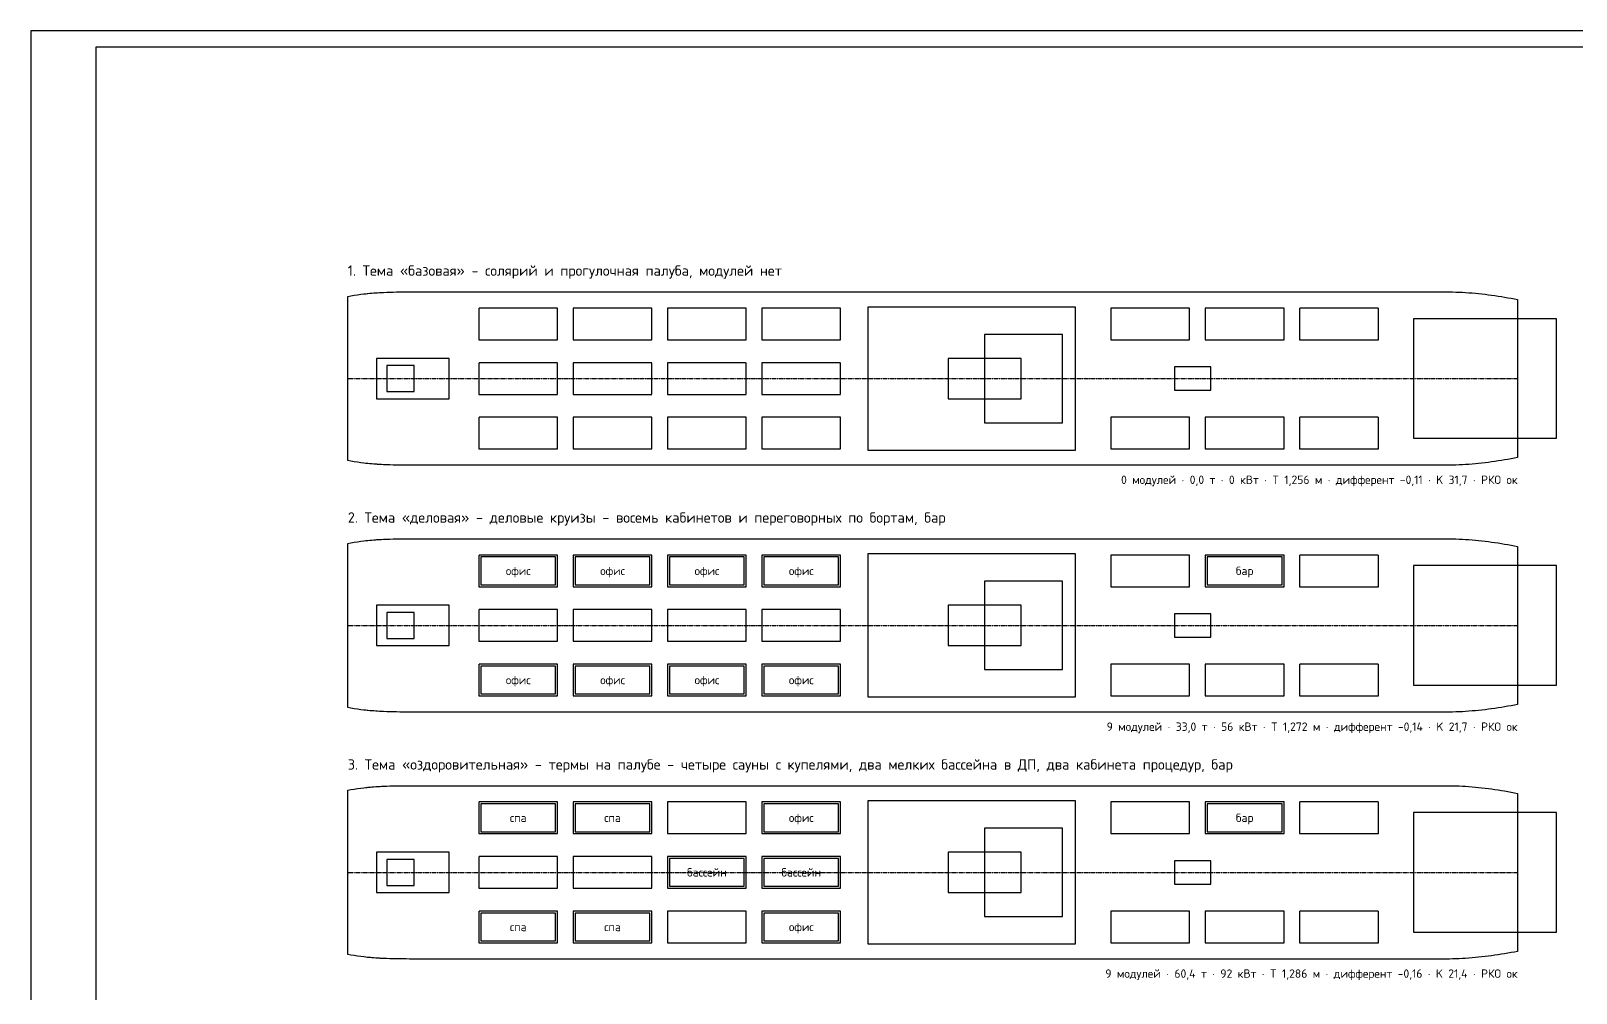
# Model space of a CAD drawing. Header units: millimetres. Extents: x -6375 to 203875, y -121750 to 26750.
# Drawn here: x -6375 to 112500, y -47291 to 26750 of the extents above; entities that cross this region are included whole.
import ezdxf
from ezdxf.enums import TextEntityAlignment as Align

# ---------------------------------------------------------------- set-up
doc = ezdxf.new("R2010")
doc.units = ezdxf.units.MM
doc.linetypes.add('CENTER', pattern=[5.08, 3.175, -0.635, 0.635, -0.635])
doc.linetypes.add('DASHED', pattern=[1.524, 1.27, -0.254])
for name, color, linetype in [('00_РАМКА', 7, 'Continuous'), ('02_ПАЛУБЫ', 4, 'Continuous'), ('05_ОБОРУДОВАНИЕ', 5, 'Continuous'), ('07_ОСИ', 2, 'CENTER'), ('08_ТЕКСТ', 7, 'Continuous'), ('30_СЛОТЫ', 3, 'DASHED'), ('40_ОФИС', 5, 'Continuous'), ('41_СПА', 1, 'Continuous'), ('42_БАССЕЙН', 4, 'Continuous'), ('46_БАР', 30, 'Continuous')]:
    doc.layers.add(name, color=color, linetype=linetype)
doc.styles.add('ГОСТ', font='isocpeur.ttf')

msp = doc.modelspace()

# ---------------------------------------------------------------- linework, layer by layer
at = {"layer": '00_РАМКА'}
for points in [[(-6375, -121750), (203875, -121750), (203875, 26750), (-6375, 26750)], [(-1375, -120500), (202625, -120500), (202625, 25500), (-1375, 25500)]]:
    msp.add_lwpolyline(points, close=True, dxfattribs=at)
at = {"layer": '02_ПАЛУБЫ'}
for points in [[(18000, 6317), (18250, 6365), (18500, 6408), (18750, 6446), (19000, 6481), (19250, 6511), (19400, 6528), (19500, 6539), (19550, 6544), (19700, 6558), (19750, 6563), (19850, 6571), (20000, 6583), (20150, 6595), (20250, 6601), (20300, 6605), (20450, 6614), (20500, 6617), (20600, 6622), (20750, 6630), (21000, 6640), (21250, 6649), (21500, 6655), (21750, 6660), (22000, 6663), (22250, 6665), (22500, 6666), (22750, 6667), (23000, 6667), (23250, 6667), (23500, 6667), (23750, 6667), (24000, 6667), (24500, 6667), (25000, 6667), (25500, 6667), (26000, 6667), (26500, 6667), (27000, 6667), (27500, 6667), (28000, 6667), (28500, 6667), (29000, 6667), (29500, 6667), (30000, 6667), (30500, 6667), (31000, 6667), (31500, 6667), (32000, 6667), (32500, 6667), (33000, 6667), (33500, 6667), (34000, 6667), (34500, 6667), (35000, 6667), (35500, 6667), (36000, 6667), (36500, 6667), (37000, 6667), (37500, 6667), (38000, 6667), (38500, 6667), (39000, 6667), (39500, 6667), (40000, 6667), (40500, 6667), (41000, 6667), (41500, 6667), (42000, 6667), (42500, 6667), (43000, 6667), (43500, 6667), (44000, 6667), (44500, 6667), (45000, 6667), (45500, 6667), (46000, 6667), (46500, 6667), (47000, 6667), (47500, 6667), (48000, 6667), (48500, 6667), (49000, 6667), (49500, 6667), (50000, 6667), (50500, 6667), (51000, 6667), (51500, 6667), (52000, 6667), (52500, 6667), (53000, 6667), (53500, 6667), (54000, 6667), (54500, 6667), (55000, 6667), (55500, 6667), (56000, 6667), (56500, 6667), (57000, 6667), (57400, 6667), (57500, 6667), (57550, 6667), (57700, 6667), (57850, 6667), (58000, 6667), (58150, 6667), (58300, 6667), (58450, 6667), (58500, 6667), (58600, 6667), (59000, 6667), (59500, 6667), (60000, 6667), (60500, 6667), (61000, 6667), (61500, 6667), (62000, 6667), (62500, 6667), (63000, 6667), (63500, 6667), (64000, 6667), (64500, 6667), (65000, 6667), (65500, 6667), (66000, 6667), (66500, 6667), (67000, 6667), (67500, 6667), (68000, 6667), (68500, 6667), (69000, 6667), (69500, 6667), (70000, 6667), (70500, 6667), (71000, 6667), (71500, 6667), (72000, 6667), (72500, 6667), (73000, 6667), (73400, 6667), (73500, 6667), (73550, 6667), (73700, 6667), (73850, 6667), (74000, 6667), (74150, 6667), (74300, 6667), (74450, 6667), (74500, 6667), (74600, 6667), (75000, 6667), (75500, 6667), (76000, 6667), (76500, 6667), (77000, 6667), (77500, 6667), (78000, 6667), (78500, 6667), (79000, 6667), (79500, 6667), (80000, 6667), (80500, 6667), (81000, 6667), (81500, 6667), (82000, 6667), (82500, 6667), (83000, 6667), (83500, 6667), (84000, 6667), (84500, 6667), (85000, 6667), (85500, 6667), (86000, 6667), (86500, 6667), (87000, 6667), (87500, 6667), (88000, 6667), (88500, 6667), (89000, 6667), (89500, 6667), (90000, 6667), (90500, 6667), (91000, 6667), (91500, 6667), (92000, 6667), (92500, 6667), (93000, 6667), (93500, 6667), (94000, 6667), (94500, 6667), (95000, 6667), (95500, 6667), (96000, 6667), (96500, 6667), (97000, 6667), (97500, 6667), (98000, 6667), (98500, 6667), (99000, 6667), (99500, 6667), (100000, 6667), (100500, 6667), (101000, 6667), (101250, 6667), (101500, 6667), (101750, 6667), (102000, 6667), (102250, 6667), (102500, 6667), (102750, 6667), (103000, 6664), (103250, 6658), (103500, 6648), (103750, 6636), (104000, 6621), (104250, 6603), (104500, 6583), (104750, 6561), (105000, 6537), (105250, 6510), (105500, 6481), (105750, 6450), (106000, 6417), (106250, 6382), (106500, 6345), (106750, 6306), (107000, 6265), (107250, 6222), (107500, 6177), (107750, 6129), (108000, 6080), (108000, -6080), (107750, -6129), (107500, -6177), (107250, -6222), (107000, -6265), (106750, -6306), (106500, -6345), (106250, -6382), (106000, -6417), (105750, -6450), (105500, -6481), (105250, -6510), (105000, -6537), (104750, -6561), (104500, -6583), (104250, -6603), (104000, -6621), (103750, -6636), (103500, -6648), (103250, -6658), (103000, -6664), (102750, -6667), (102500, -6667), (102250, -6667), (102000, -6667), (101750, -6667), (101500, -6667), (101250, -6667), (101000, -6667), (100500, -6667), (100000, -6667), (99500, -6667), (99000, -6667), (98500, -6667), (98000, -6667), (97500, -6667), (97000, -6667), (96500, -6667), (96000, -6667), (95500, -6667), (95000, -6667), (94500, -6667), (94000, -6667), (93500, -6667), (93000, -6667), (92500, -6667), (92000, -6667), (91500, -6667), (91000, -6667), (90500, -6667), (90000, -6667), (89500, -6667), (89000, -6667), (88500, -6667), (88000, -6667), (87500, -6667), (87000, -6667), (86500, -6667), (86000, -6667), (85500, -6667), (85000, -6667), (84500, -6667), (84000, -6667), (83500, -6667), (83000, -6667), (82500, -6667), (82000, -6667), (81500, -6667), (81000, -6667), (80500, -6667), (80000, -6667), (79500, -6667), (79000, -6667), (78500, -6667), (78000, -6667), (77500, -6667), (77000, -6667), (76500, -6667), (76000, -6667), (75500, -6667), (75000, -6667), (74600, -6667), (74500, -6667), (74450, -6667), (74300, -6667), (74150, -6667), (74000, -6667), (73850, -6667), (73700, -6667), (73550, -6667), (73500, -6667), (73400, -6667), (73000, -6667), (72500, -6667), (72000, -6667), (71500, -6667), (71000, -6667), (70500, -6667), (70000, -6667), (69500, -6667), (69000, -6667), (68500, -6667), (68000, -6667), (67500, -6667), (67000, -6667), (66500, -6667), (66000, -6667), (65500, -6667), (65000, -6667), (64500, -6667), (64000, -6667), (63500, -6667), (63000, -6667), (62500, -6667), (62000, -6667), (61500, -6667), (61000, -6667), (60500, -6667), (60000, -6667), (59500, -6667), (59000, -6667), (58600, -6667), (58500, -6667), (58450, -6667), (58300, -6667), (58150, -6667), (58000, -6667), (57850, -6667), (57700, -6667), (57550, -6667), (57500, -6667), (57400, -6667), (57000, -6667), (56500, -6667), (56000, -6667), (55500, -6667), (55000, -6667), (54500, -6667), (54000, -6667), (53500, -6667), (53000, -6667), (52500, -6667), (52000, -6667), (51500, -6667), (51000, -6667), (50500, -6667), (50000, -6667), (49500, -6667), (49000, -6667), (48500, -6667), (48000, -6667), (47500, -6667), (47000, -6667), (46500, -6667), (46000, -6667), (45500, -6667), (45000, -6667), (44500, -6667), (44000, -6667), (43500, -6667), (43000, -6667), (42500, -6667), (42000, -6667), (41500, -6667), (41000, -6667), (40500, -6667), (40000, -6667), (39500, -6667), (39000, -6667), (38500, -6667), (38000, -6667), (37500, -6667), (37000, -6667), (36500, -6667), (36000, -6667), (35500, -6667), (35000, -6667), (34500, -6667), (34000, -6667), (33500, -6667), (33000, -6667), (32500, -6667), (32000, -6667), (31500, -6667), (31000, -6667), (30500, -6667), (30000, -6667), (29500, -6667), (29000, -6667), (28500, -6667), (28000, -6667), (27500, -6667), (27000, -6667), (26500, -6667), (26000, -6667), (25500, -6667), (25000, -6667), (24500, -6667), (24000, -6667), (23750, -6667), (23500, -6667), (23250, -6667), (23000, -6667), (22750, -6667), (22500, -6666), (22250, -6665), (22000, -6663), (21750, -6660), (21500, -6655), (21250, -6649), (21000, -6640), (20750, -6630), (20600, -6622), (20500, -6617), (20450, -6614), (20300, -6605), (20250, -6601), (20150, -6595), (20000, -6583), (19850, -6571), (19750, -6563), (19700, -6558), (19550, -6544), (19500, -6539), (19400, -6528), (19250, -6511), (19000, -6481), (18750, -6446), (18500, -6408), (18250, -6365), (18000, -6317)], [(18000, -12683), (18250, -12635), (18500, -12592), (18750, -12554), (19000, -12519), (19250, -12489), (19400, -12472), (19500, -12461), (19550, -12456), (19700, -12442), (19750, -12437), (19850, -12429), (20000, -12417), (20150, -12405), (20250, -12399), (20300, -12395), (20450, -12386), (20500, -12383), (20600, -12378), (20750, -12370), (21000, -12360), (21250, -12351), (21500, -12345), (21750, -12340), (22000, -12337), (22250, -12335), (22500, -12334), (22750, -12333), (23000, -12333), (23250, -12333), (23500, -12333), (23750, -12333), (24000, -12333), (24500, -12333), (25000, -12333), (25500, -12333), (26000, -12333), (26500, -12333), (27000, -12333), (27500, -12333), (28000, -12333), (28500, -12333), (29000, -12333), (29500, -12333), (30000, -12333), (30500, -12333), (31000, -12333), (31500, -12333), (32000, -12333), (32500, -12333), (33000, -12333), (33500, -12333), (34000, -12333), (34500, -12333), (35000, -12333), (35500, -12333), (36000, -12333), (36500, -12333), (37000, -12333), (37500, -12333), (38000, -12333), (38500, -12333), (39000, -12333), (39500, -12333), (40000, -12333), (40500, -12333), (41000, -12333), (41500, -12333), (42000, -12333), (42500, -12333), (43000, -12333), (43500, -12333), (44000, -12333), (44500, -12333), (45000, -12333), (45500, -12333), (46000, -12333), (46500, -12333), (47000, -12333), (47500, -12333), (48000, -12333), (48500, -12333), (49000, -12333), (49500, -12333), (50000, -12333), (50500, -12333), (51000, -12333), (51500, -12333), (52000, -12333), (52500, -12333), (53000, -12333), (53500, -12333), (54000, -12333), (54500, -12333), (55000, -12333), (55500, -12333), (56000, -12333), (56500, -12333), (57000, -12333), (57400, -12333), (57500, -12333), (57550, -12333), (57700, -12333), (57850, -12333), (58000, -12333), (58150, -12333), (58300, -12333), (58450, -12333), (58500, -12333), (58600, -12333), (59000, -12333), (59500, -12333), (60000, -12333), (60500, -12333), (61000, -12333), (61500, -12333), (62000, -12333), (62500, -12333), (63000, -12333), (63500, -12333), (64000, -12333), (64500, -12333), (65000, -12333), (65500, -12333), (66000, -12333), (66500, -12333), (67000, -12333), (67500, -12333), (68000, -12333), (68500, -12333), (69000, -12333), (69500, -12333), (70000, -12333), (70500, -12333), (71000, -12333), (71500, -12333), (72000, -12333), (72500, -12333), (73000, -12333), (73400, -12333), (73500, -12333), (73550, -12333), (73700, -12333), (73850, -12333), (74000, -12333), (74150, -12333), (74300, -12333), (74450, -12333), (74500, -12333), (74600, -12333), (75000, -12333), (75500, -12333), (76000, -12333), (76500, -12333), (77000, -12333), (77500, -12333), (78000, -12333), (78500, -12333), (79000, -12333), (79500, -12333), (80000, -12333), (80500, -12333), (81000, -12333), (81500, -12333), (82000, -12333), (82500, -12333), (83000, -12333), (83500, -12333), (84000, -12333), (84500, -12333), (85000, -12333), (85500, -12333), (86000, -12333), (86500, -12333), (87000, -12333), (87500, -12333), (88000, -12333), (88500, -12333), (89000, -12333), (89500, -12333), (90000, -12333), (90500, -12333), (91000, -12333), (91500, -12333), (92000, -12333), (92500, -12333), (93000, -12333), (93500, -12333), (94000, -12333), (94500, -12333), (95000, -12333), (95500, -12333), (96000, -12333), (96500, -12333), (97000, -12333), (97500, -12333), (98000, -12333), (98500, -12333), (99000, -12333), (99500, -12333), (100000, -12333), (100500, -12333), (101000, -12333), (101250, -12333), (101500, -12333), (101750, -12333), (102000, -12333), (102250, -12333), (102500, -12333), (102750, -12333), (103000, -12336), (103250, -12342), (103500, -12352), (103750, -12364), (104000, -12379), (104250, -12397), (104500, -12417), (104750, -12439), (105000, -12463), (105250, -12490), (105500, -12519), (105750, -12550), (106000, -12583), (106250, -12618), (106500, -12655), (106750, -12694), (107000, -12735), (107250, -12778), (107500, -12823), (107750, -12871), (108000, -12920), (108000, -25080), (107750, -25129), (107500, -25177), (107250, -25222), (107000, -25265), (106750, -25306), (106500, -25345), (106250, -25382), (106000, -25417), (105750, -25450), (105500, -25481), (105250, -25510), (105000, -25537), (104750, -25561), (104500, -25583), (104250, -25603), (104000, -25621), (103750, -25636), (103500, -25648), (103250, -25658), (103000, -25664), (102750, -25667), (102500, -25667), (102250, -25667), (102000, -25667), (101750, -25667), (101500, -25667), (101250, -25667), (101000, -25667), (100500, -25667), (100000, -25667), (99500, -25667), (99000, -25667), (98500, -25667), (98000, -25667), (97500, -25667), (97000, -25667), (96500, -25667), (96000, -25667), (95500, -25667), (95000, -25667), (94500, -25667), (94000, -25667), (93500, -25667), (93000, -25667), (92500, -25667), (92000, -25667), (91500, -25667), (91000, -25667), (90500, -25667), (90000, -25667), (89500, -25667), (89000, -25667), (88500, -25667), (88000, -25667), (87500, -25667), (87000, -25667), (86500, -25667), (86000, -25667), (85500, -25667), (85000, -25667), (84500, -25667), (84000, -25667), (83500, -25667), (83000, -25667), (82500, -25667), (82000, -25667), (81500, -25667), (81000, -25667), (80500, -25667), (80000, -25667), (79500, -25667), (79000, -25667), (78500, -25667), (78000, -25667), (77500, -25667), (77000, -25667), (76500, -25667), (76000, -25667), (75500, -25667), (75000, -25667), (74600, -25667), (74500, -25667), (74450, -25667), (74300, -25667), (74150, -25667), (74000, -25667), (73850, -25667), (73700, -25667), (73550, -25667), (73500, -25667), (73400, -25667), (73000, -25667), (72500, -25667), (72000, -25667), (71500, -25667), (71000, -25667), (70500, -25667), (70000, -25667), (69500, -25667), (69000, -25667), (68500, -25667), (68000, -25667), (67500, -25667), (67000, -25667), (66500, -25667), (66000, -25667), (65500, -25667), (65000, -25667), (64500, -25667), (64000, -25667), (63500, -25667), (63000, -25667), (62500, -25667), (62000, -25667), (61500, -25667), (61000, -25667), (60500, -25667), (60000, -25667), (59500, -25667), (59000, -25667), (58600, -25667), (58500, -25667), (58450, -25667), (58300, -25667), (58150, -25667), (58000, -25667), (57850, -25667), (57700, -25667), (57550, -25667), (57500, -25667), (57400, -25667), (57000, -25667), (56500, -25667), (56000, -25667), (55500, -25667), (55000, -25667), (54500, -25667), (54000, -25667), (53500, -25667), (53000, -25667), (52500, -25667), (52000, -25667), (51500, -25667), (51000, -25667), (50500, -25667), (50000, -25667), (49500, -25667), (49000, -25667), (48500, -25667), (48000, -25667), (47500, -25667), (47000, -25667), (46500, -25667), (46000, -25667), (45500, -25667), (45000, -25667), (44500, -25667), (44000, -25667), (43500, -25667), (43000, -25667), (42500, -25667), (42000, -25667), (41500, -25667), (41000, -25667), (40500, -25667), (40000, -25667), (39500, -25667), (39000, -25667), (38500, -25667), (38000, -25667), (37500, -25667), (37000, -25667), (36500, -25667), (36000, -25667), (35500, -25667), (35000, -25667), (34500, -25667), (34000, -25667), (33500, -25667), (33000, -25667), (32500, -25667), (32000, -25667), (31500, -25667), (31000, -25667), (30500, -25667), (30000, -25667), (29500, -25667), (29000, -25667), (28500, -25667), (28000, -25667), (27500, -25667), (27000, -25667), (26500, -25667), (26000, -25667), (25500, -25667), (25000, -25667), (24500, -25667), (24000, -25667), (23750, -25667), (23500, -25667), (23250, -25667), (23000, -25667), (22750, -25667), (22500, -25666), (22250, -25665), (22000, -25663), (21750, -25660), (21500, -25655), (21250, -25649), (21000, -25640), (20750, -25630), (20600, -25622), (20500, -25617), (20450, -25614), (20300, -25605), (20250, -25601), (20150, -25595), (20000, -25583), (19850, -25571), (19750, -25563), (19700, -25558), (19550, -25544), (19500, -25539), (19400, -25528), (19250, -25511), (19000, -25481), (18750, -25446), (18500, -25408), (18250, -25365), (18000, -25317)], [(18000, -31683), (18250, -31635), (18500, -31592), (18750, -31554), (19000, -31519), (19250, -31489), (19400, -31472), (19500, -31461), (19550, -31456), (19700, -31442), (19750, -31437), (19850, -31429), (20000, -31417), (20150, -31405), (20250, -31399), (20300, -31395), (20450, -31386), (20500, -31383), (20600, -31378), (20750, -31370), (21000, -31360), (21250, -31351), (21500, -31345), (21750, -31340), (22000, -31337), (22250, -31335), (22500, -31334), (22750, -31333), (23000, -31333), (23250, -31333), (23500, -31333), (23750, -31333), (24000, -31333), (24500, -31333), (25000, -31333), (25500, -31333), (26000, -31333), (26500, -31333), (27000, -31333), (27500, -31333), (28000, -31333), (28500, -31333), (29000, -31333), (29500, -31333), (30000, -31333), (30500, -31333), (31000, -31333), (31500, -31333), (32000, -31333), (32500, -31333), (33000, -31333), (33500, -31333), (34000, -31333), (34500, -31333), (35000, -31333), (35500, -31333), (36000, -31333), (36500, -31333), (37000, -31333), (37500, -31333), (38000, -31333), (38500, -31333), (39000, -31333), (39500, -31333), (40000, -31333), (40500, -31333), (41000, -31333), (41500, -31333), (42000, -31333), (42500, -31333), (43000, -31333), (43500, -31333), (44000, -31333), (44500, -31333), (45000, -31333), (45500, -31333), (46000, -31333), (46500, -31333), (47000, -31333), (47500, -31333), (48000, -31333), (48500, -31333), (49000, -31333), (49500, -31333), (50000, -31333), (50500, -31333), (51000, -31333), (51500, -31333), (52000, -31333), (52500, -31333), (53000, -31333), (53500, -31333), (54000, -31333), (54500, -31333), (55000, -31333), (55500, -31333), (56000, -31333), (56500, -31333), (57000, -31333), (57400, -31333), (57500, -31333), (57550, -31333), (57700, -31333), (57850, -31333), (58000, -31333), (58150, -31333), (58300, -31333), (58450, -31333), (58500, -31333), (58600, -31333), (59000, -31333), (59500, -31333), (60000, -31333), (60500, -31333), (61000, -31333), (61500, -31333), (62000, -31333), (62500, -31333), (63000, -31333), (63500, -31333), (64000, -31333), (64500, -31333), (65000, -31333), (65500, -31333), (66000, -31333), (66500, -31333), (67000, -31333), (67500, -31333), (68000, -31333), (68500, -31333), (69000, -31333), (69500, -31333), (70000, -31333), (70500, -31333), (71000, -31333), (71500, -31333), (72000, -31333), (72500, -31333), (73000, -31333), (73400, -31333), (73500, -31333), (73550, -31333), (73700, -31333), (73850, -31333), (74000, -31333), (74150, -31333), (74300, -31333), (74450, -31333), (74500, -31333), (74600, -31333), (75000, -31333), (75500, -31333), (76000, -31333), (76500, -31333), (77000, -31333), (77500, -31333), (78000, -31333), (78500, -31333), (79000, -31333), (79500, -31333), (80000, -31333), (80500, -31333), (81000, -31333), (81500, -31333), (82000, -31333), (82500, -31333), (83000, -31333), (83500, -31333), (84000, -31333), (84500, -31333), (85000, -31333), (85500, -31333), (86000, -31333), (86500, -31333), (87000, -31333), (87500, -31333), (88000, -31333), (88500, -31333), (89000, -31333), (89500, -31333), (90000, -31333), (90500, -31333), (91000, -31333), (91500, -31333), (92000, -31333), (92500, -31333), (93000, -31333), (93500, -31333), (94000, -31333), (94500, -31333), (95000, -31333), (95500, -31333), (96000, -31333), (96500, -31333), (97000, -31333), (97500, -31333), (98000, -31333), (98500, -31333), (99000, -31333), (99500, -31333), (100000, -31333), (100500, -31333), (101000, -31333), (101250, -31333), (101500, -31333), (101750, -31333), (102000, -31333), (102250, -31333), (102500, -31333), (102750, -31333), (103000, -31336), (103250, -31342), (103500, -31352), (103750, -31364), (104000, -31379), (104250, -31397), (104500, -31417), (104750, -31439), (105000, -31463), (105250, -31490), (105500, -31519), (105750, -31550), (106000, -31583), (106250, -31618), (106500, -31655), (106750, -31694), (107000, -31735), (107250, -31778), (107500, -31823), (107750, -31871), (108000, -31920), (108000, -44080), (107750, -44129), (107500, -44177), (107250, -44222), (107000, -44265), (106750, -44306), (106500, -44345), (106250, -44382), (106000, -44417), (105750, -44450), (105500, -44481), (105250, -44510), (105000, -44537), (104750, -44561), (104500, -44583), (104250, -44603), (104000, -44621), (103750, -44636), (103500, -44648), (103250, -44658), (103000, -44664), (102750, -44667), (102500, -44667), (102250, -44667), (102000, -44667), (101750, -44667), (101500, -44667), (101250, -44667), (101000, -44667), (100500, -44667), (100000, -44667), (99500, -44667), (99000, -44667), (98500, -44667), (98000, -44667), (97500, -44667), (97000, -44667), (96500, -44667), (96000, -44667), (95500, -44667), (95000, -44667), (94500, -44667), (94000, -44667), (93500, -44667), (93000, -44667), (92500, -44667), (92000, -44667), (91500, -44667), (91000, -44667), (90500, -44667), (90000, -44667), (89500, -44667), (89000, -44667), (88500, -44667), (88000, -44667), (87500, -44667), (87000, -44667), (86500, -44667), (86000, -44667), (85500, -44667), (85000, -44667), (84500, -44667), (84000, -44667), (83500, -44667), (83000, -44667), (82500, -44667), (82000, -44667), (81500, -44667), (81000, -44667), (80500, -44667), (80000, -44667), (79500, -44667), (79000, -44667), (78500, -44667), (78000, -44667), (77500, -44667), (77000, -44667), (76500, -44667), (76000, -44667), (75500, -44667), (75000, -44667), (74600, -44667), (74500, -44667), (74450, -44667), (74300, -44667), (74150, -44667), (74000, -44667), (73850, -44667), (73700, -44667), (73550, -44667), (73500, -44667), (73400, -44667), (73000, -44667), (72500, -44667), (72000, -44667), (71500, -44667), (71000, -44667), (70500, -44667), (70000, -44667), (69500, -44667), (69000, -44667), (68500, -44667), (68000, -44667), (67500, -44667), (67000, -44667), (66500, -44667), (66000, -44667), (65500, -44667), (65000, -44667), (64500, -44667), (64000, -44667), (63500, -44667), (63000, -44667), (62500, -44667), (62000, -44667), (61500, -44667), (61000, -44667), (60500, -44667), (60000, -44667), (59500, -44667), (59000, -44667), (58600, -44667), (58500, -44667), (58450, -44667), (58300, -44667), (58150, -44667), (58000, -44667), (57850, -44667), (57700, -44667), (57550, -44667), (57500, -44667), (57400, -44667), (57000, -44667), (56500, -44667), (56000, -44667), (55500, -44667), (55000, -44667), (54500, -44667), (54000, -44667), (53500, -44667), (53000, -44667), (52500, -44667), (52000, -44667), (51500, -44667), (51000, -44667), (50500, -44667), (50000, -44667), (49500, -44667), (49000, -44667), (48500, -44667), (48000, -44667), (47500, -44667), (47000, -44667), (46500, -44667), (46000, -44667), (45500, -44667), (45000, -44667), (44500, -44667), (44000, -44667), (43500, -44667), (43000, -44667), (42500, -44667), (42000, -44667), (41500, -44667), (41000, -44667), (40500, -44667), (40000, -44667), (39500, -44667), (39000, -44667), (38500, -44667), (38000, -44667), (37500, -44667), (37000, -44667), (36500, -44667), (36000, -44667), (35500, -44667), (35000, -44667), (34500, -44667), (34000, -44667), (33500, -44667), (33000, -44667), (32500, -44667), (32000, -44667), (31500, -44667), (31000, -44667), (30500, -44667), (30000, -44667), (29500, -44667), (29000, -44667), (28500, -44667), (28000, -44667), (27500, -44667), (27000, -44667), (26500, -44667), (26000, -44667), (25500, -44667), (25000, -44667), (24500, -44667), (24000, -44667), (23750, -44667), (23500, -44667), (23250, -44667), (23000, -44667), (22750, -44667), (22500, -44666), (22250, -44665), (22000, -44663), (21750, -44660), (21500, -44655), (21250, -44649), (21000, -44640), (20750, -44630), (20600, -44622), (20500, -44617), (20450, -44614), (20300, -44605), (20250, -44601), (20150, -44595), (20000, -44583), (19850, -44571), (19750, -44563), (19700, -44558), (19550, -44544), (19500, -44539), (19400, -44528), (19250, -44511), (19000, -44481), (18750, -44446), (18500, -44408), (18250, -44365), (18000, -44317)]]:
    msp.add_lwpolyline(points, close=True, dxfattribs=at)
at = {"layer": '05_ОБОРУДОВАНИЕ'}
for points in [[(58000, -5500), (74000, -5500), (74000, 5500), (58000, 5500)], [(100000, -4600), (111000, -4600), (111000, 4600), (100000, 4600)], [(67000, -3400), (73000, -3400), (73000, 3400), (67000, 3400)], [(20200, -1550), (25800, -1550), (25800, 1550), (20200, 1550)], [(64200, -1550), (69800, -1550), (69800, 1550), (64200, 1550)], [(21000, -1000), (23100, -1000), (23100, 1000), (21000, 1000)], [(81600, -900), (84400, -900), (84400, 900), (81600, 900)], [(58000, -24500), (74000, -24500), (74000, -13500), (58000, -13500)], [(100000, -23600), (111000, -23600), (111000, -14400), (100000, -14400)], [(67000, -22400), (73000, -22400), (73000, -15600), (67000, -15600)], [(20200, -20550), (25800, -20550), (25800, -17450), (20200, -17450)], [(64200, -20550), (69800, -20550), (69800, -17450), (64200, -17450)], [(21000, -20000), (23100, -20000), (23100, -18000), (21000, -18000)], [(81600, -19900), (84400, -19900), (84400, -18100), (81600, -18100)], [(58000, -43500), (74000, -43500), (74000, -32500), (58000, -32500)], [(100000, -42600), (111000, -42600), (111000, -33400), (100000, -33400)], [(67000, -41400), (73000, -41400), (73000, -34600), (67000, -34600)], [(20200, -39550), (25800, -39550), (25800, -36450), (20200, -36450)], [(64200, -39550), (69800, -39550), (69800, -36450), (64200, -36450)], [(21000, -39000), (23100, -39000), (23100, -37000), (21000, -37000)], [(81600, -38900), (84400, -38900), (84400, -37100), (81600, -37100)]]:
    msp.add_lwpolyline(points, close=True, dxfattribs=at)
at = {"layer": '07_ОСИ'}
for p, q in [((18000, 0), (108000, 0)), ((18000, -19000), (108000, -19000)), ((18000, -38000), (108000, -38000))]:
    msp.add_line(p, q, dxfattribs=at)
at = {"layer": '30_СЛОТЫ'}
for points in [[(28084, 2981), (34142, 2981), (34142, 5419), (28084, 5419)], [(35342, 2981), (41400, 2981), (41400, 5419), (35342, 5419)], [(42600, 2981), (48658, 2981), (48658, 5419), (42600, 5419)], [(49858, 2981), (55916, 2981), (55916, 5419), (49858, 5419)], [(76713, 2981), (82771, 2981), (82771, 5419), (76713, 5419)], [(83971, 2981), (90029, 2981), (90029, 5419), (83971, 5419)], [(91229, 2981), (97287, 2981), (97287, 5419), (91229, 5419)], [(28084, -1219), (34142, -1219), (34142, 1219), (28084, 1219)], [(35342, -1219), (41400, -1219), (41400, 1219), (35342, 1219)], [(42600, -1219), (48658, -1219), (48658, 1219), (42600, 1219)], [(49858, -1219), (55916, -1219), (55916, 1219), (49858, 1219)], [(28084, -5419), (34142, -5419), (34142, -2981), (28084, -2981)], [(35342, -5419), (41400, -5419), (41400, -2981), (35342, -2981)], [(42600, -5419), (48658, -5419), (48658, -2981), (42600, -2981)], [(49858, -5419), (55916, -5419), (55916, -2981), (49858, -2981)], [(76713, -5419), (82771, -5419), (82771, -2981), (76713, -2981)], [(83971, -5419), (90029, -5419), (90029, -2981), (83971, -2981)], [(91229, -5419), (97287, -5419), (97287, -2981), (91229, -2981)], [(28084, -16019), (34142, -16019), (34142, -13581), (28084, -13581)], [(35342, -16019), (41400, -16019), (41400, -13581), (35342, -13581)], [(42600, -16019), (48658, -16019), (48658, -13581), (42600, -13581)], [(49858, -16019), (55916, -16019), (55916, -13581), (49858, -13581)], [(76713, -16019), (82771, -16019), (82771, -13581), (76713, -13581)], [(83971, -16019), (90029, -16019), (90029, -13581), (83971, -13581)], [(91229, -16019), (97287, -16019), (97287, -13581), (91229, -13581)], [(28084, -20219), (34142, -20219), (34142, -17781), (28084, -17781)], [(35342, -20219), (41400, -20219), (41400, -17781), (35342, -17781)], [(42600, -20219), (48658, -20219), (48658, -17781), (42600, -17781)], [(49858, -20219), (55916, -20219), (55916, -17781), (49858, -17781)], [(28084, -24419), (34142, -24419), (34142, -21981), (28084, -21981)], [(35342, -24419), (41400, -24419), (41400, -21981), (35342, -21981)], [(42600, -24419), (48658, -24419), (48658, -21981), (42600, -21981)], [(49858, -24419), (55916, -24419), (55916, -21981), (49858, -21981)], [(76713, -24419), (82771, -24419), (82771, -21981), (76713, -21981)], [(83971, -24419), (90029, -24419), (90029, -21981), (83971, -21981)], [(91229, -24419), (97287, -24419), (97287, -21981), (91229, -21981)], [(28084, -35019), (34142, -35019), (34142, -32581), (28084, -32581)], [(35342, -35019), (41400, -35019), (41400, -32581), (35342, -32581)], [(42600, -35019), (48658, -35019), (48658, -32581), (42600, -32581)], [(49858, -35019), (55916, -35019), (55916, -32581), (49858, -32581)], [(76713, -35019), (82771, -35019), (82771, -32581), (76713, -32581)], [(83971, -35019), (90029, -35019), (90029, -32581), (83971, -32581)], [(91229, -35019), (97287, -35019), (97287, -32581), (91229, -32581)], [(28084, -39219), (34142, -39219), (34142, -36781), (28084, -36781)], [(35342, -39219), (41400, -39219), (41400, -36781), (35342, -36781)], [(42600, -39219), (48658, -39219), (48658, -36781), (42600, -36781)], [(49858, -39219), (55916, -39219), (55916, -36781), (49858, -36781)], [(28084, -43419), (34142, -43419), (34142, -40981), (28084, -40981)], [(35342, -43419), (41400, -43419), (41400, -40981), (35342, -40981)], [(42600, -43419), (48658, -43419), (48658, -40981), (42600, -40981)], [(49858, -43419), (55916, -43419), (55916, -40981), (49858, -40981)], [(76713, -43419), (82771, -43419), (82771, -40981), (76713, -40981)], [(83971, -43419), (90029, -43419), (90029, -40981), (83971, -40981)], [(91229, -43419), (97287, -43419), (97287, -40981), (91229, -40981)]]:
    msp.add_lwpolyline(points, close=True, dxfattribs=at)
at = {"layer": '40_ОФИС'}
for points in [[(28234, -15869), (33992, -15869), (33992, -13731), (28234, -13731)], [(35492, -15869), (41250, -15869), (41250, -13731), (35492, -13731)], [(42750, -15869), (48508, -15869), (48508, -13731), (42750, -13731)], [(50008, -15869), (55766, -15869), (55766, -13731), (50008, -13731)], [(28234, -24269), (33992, -24269), (33992, -22131), (28234, -22131)], [(35492, -24269), (41250, -24269), (41250, -22131), (35492, -22131)], [(42750, -24269), (48508, -24269), (48508, -22131), (42750, -22131)], [(50008, -24269), (55766, -24269), (55766, -22131), (50008, -22131)], [(50008, -34869), (55766, -34869), (55766, -32731), (50008, -32731)], [(50008, -43269), (55766, -43269), (55766, -41131), (50008, -41131)]]:
    msp.add_lwpolyline(points, close=True, dxfattribs=at)
at = {"layer": '41_СПА'}
for points in [[(28234, -34869), (33992, -34869), (33992, -32731), (28234, -32731)], [(35492, -34869), (41250, -34869), (41250, -32731), (35492, -32731)], [(28234, -43269), (33992, -43269), (33992, -41131), (28234, -41131)], [(35492, -43269), (41250, -43269), (41250, -41131), (35492, -41131)]]:
    msp.add_lwpolyline(points, close=True, dxfattribs=at)
at = {"layer": '42_БАССЕЙН'}
for points in [[(42750, -39069), (48508, -39069), (48508, -36931), (42750, -36931)], [(50008, -39069), (55766, -39069), (55766, -36931), (50008, -36931)]]:
    msp.add_lwpolyline(points, close=True, dxfattribs=at)
at = {"layer": '46_БАР'}
for points in [[(84121, -15869), (89879, -15869), (89879, -13731), (84121, -13731)], [(84121, -34869), (89879, -34869), (89879, -32731), (84121, -32731)]]:
    msp.add_lwpolyline(points, close=True, dxfattribs=at)

# ---------------------------------------------------------------- texts
at = {"layer": '08_ТЕКСТ', "style": 'ГОСТ'}
for s, p in [('1. Тема «базовая» - солярий и прогулочная палуба, модулей нет', (18000, 7665)), ('2. Тема «деловая» - деловые круизы - восемь кабинетов и переговорных по бортам, бар', (18000, -11335)), ('3. Тема «оздоровительная» - термы на палубе - четыре сауны с купелями, два мелких бассейна в ДП, два кабинета процедур, бар', (18000, -30335))]:
    msp.add_text(s, height=800, dxfattribs=at).set_placement(p, align=Align.BOTTOM_LEFT)
for s, p in [('0 модулей · 0,0 т · 0 кВт · T 1,256 м · дифферент -0,11 · K 31,7 · РКО ок', (108000, -7465)), ('9 модулей · 33,0 т · 56 кВт · T 1,272 м · дифферент -0,14 · K 21,7 · РКО ок', (108000, -26465)), ('9 модулей · 60,4 т · 92 кВт · T 1,286 м · дифферент -0,16 · K 21,4 · РКО ок', (108000, -45465))]:
    msp.add_text(s, height=650, dxfattribs=at).set_placement(p, align=Align.TOP_RIGHT)
at = {"layer": '40_ОФИС', "style": 'ГОСТ'}
for p in [(31113, -14800), (38371, -14800), (45629, -14800), (52887, -14800), (31113, -23200), (38371, -23200), (45629, -23200), (52887, -23200), (52887, -33800), (52887, -42200)]:
    msp.add_text('офис', height=650, dxfattribs=at).set_placement(p, align=Align.MIDDLE_CENTER)
at = {"layer": '41_СПА', "style": 'ГОСТ'}
for p in [(31113, -33800), (38371, -33800), (31113, -42200), (38371, -42200)]:
    msp.add_text('спа', height=650, dxfattribs=at).set_placement(p, align=Align.MIDDLE_CENTER)
at = {"layer": '42_БАССЕЙН', "style": 'ГОСТ'}
for p in [(45629, -38000), (52887, -38000)]:
    msp.add_text('бассейн', height=650, dxfattribs=at).set_placement(p, align=Align.MIDDLE_CENTER)
at = {"layer": '46_БАР', "style": 'ГОСТ'}
for p in [(87000, -14800), (87000, -33800)]:
    msp.add_text('бар', height=650, dxfattribs=at).set_placement(p, align=Align.MIDDLE_CENTER)

doc.saveas('drawing.dxf')
